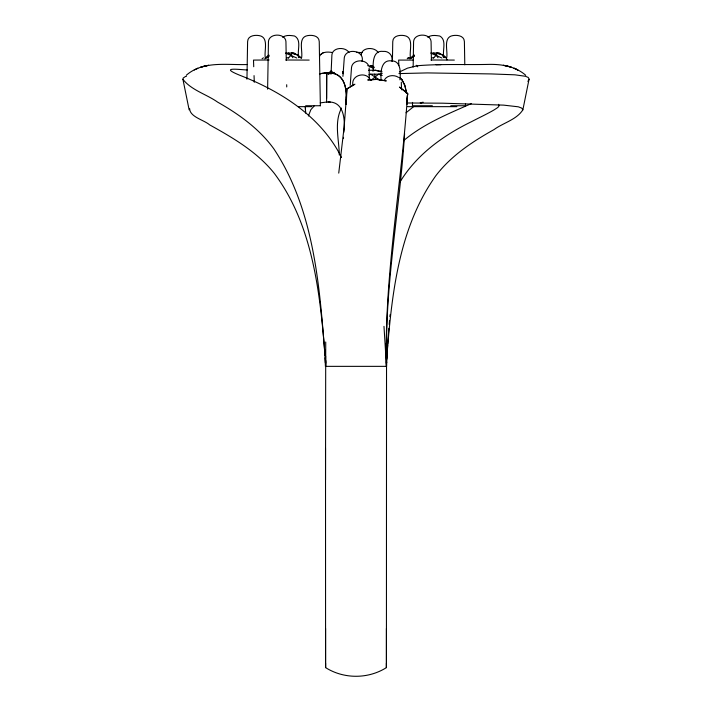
<?xml version="1.0" encoding="UTF-8"?>
<svg xmlns="http://www.w3.org/2000/svg" width="712" height="712" viewBox="0 0 712 712"><rect width="100%" height="100%" fill="white"/><g stroke="black" fill="none" stroke-linecap="round" stroke-linejoin="round"><path stroke-width="1.07" d="M325.517 479.861L325.731 342.009M320.213 102.893L326.585 102.039L326.817 72.944M386.536 356.027L386.42 667.607C368.193 679.168 343.807 679.168 325.58 667.607L325.58 663.237M386.42 663.237L386.42 667.58L386.42 628.465M325.108 357.816L325.509 366.351L325.553 356.009L325.509 366.351L386.491 366.351L386.687 362.088M386.305 361.767L386.491 366.351C384.035 274.743 401.835 184.541 407.62 93.495L399.432 87.06M386.563 354.62C385.495 280.412 399.984 207.37 404.603 133.58M246.948 79.201L247.607 41.616C247.767 35.725 254.585 34.799 259.15 35.6C269.474 37.255 263.698 51.513 265.389 58.197M267.614 89.151L268.451 41.616C268.994 32.948 285.387 32.948 285.939 41.616L286.268 60.413M343.487 72.633L342.695 73.185L342.721 71.992L343.495 72.108M342.721 71.992L342.686 72.544L343.424 72.455L343.407 73.648L343.006 72.135M392.41 61.517L392.757 41.616C392.917 35.725 399.726 34.799 404.3 35.6C414.624 37.255 408.839 51.513 410.539 58.197L414.188 55.18L413.138 57.734M412.471 105.741L412.524 102.421M413.147 67.044L413.592 41.616C414.144 32.948 430.538 32.948 431.08 41.616L431.41 60.413M446.611 58.197C448.302 51.513 442.526 37.255 452.85 35.6C457.416 34.799 464.233 35.725 464.393 41.616L464.794 64.828M346.21 99.369L345.881 104.139C348.328 91.163 344.519 70.711 327.039 72.944M345.881 104.139C346.486 93.388 347.118 76.282 333.305 73.55M325.455 356.57L325.509 366.351L325.758 360.495M343.762 132.441C345.311 120.96 344.466 101.095 328.072 102.039M325.509 366.351L325.695 361.767M331.044 73.959L331.908 54.797C332.727 47.019 345.658 46.654 348.987 52.572M386.652 362.764L387.123 353.544M386.83 359.177L387.631 345.008M343.442 138.591L343.513 137.318M387.221 352.022C392.072 291.368 399.539 226.612 435.842 175.722C451.061 155.759 472.385 141.652 494.057 129.566C503.188 122.865 516.636 119.696 522.866 109.835L529.105 78.97L528.206 77.439L525.563 76.3L514.936 74.822L491.316 73.932L427.423 72.918L398.934 73.594M353.01 85.6C350.357 75.347 365.612 70.915 370.169 79.441M387.702 343.949L388.85 328.321M407.531 94.821L407.62 93.495L399.841 87.336M346.148 100.321L346.397 96.512M346.335 97.464L346.904 88.893L354.941 84.194M346.148 104.077L346.904 88.893L354.033 84.648M406.944 103.471L406.899 104.139L407.22 99.475M407.202 99.707L407.469 95.746M407.246 98.772L407.567 94.269M345.952 103.187L344.101 127.457L338.743 173.114M407.059 101.416L406.881 104.05L407.62 93.495L407.433 96.138M342.926 76.406L344.288 57.681C345.854 47.49 365.149 50.374 362.034 61.392M373.239 70.773C372.874 63.76 372.59 49.974 383.118 51.406C388.645 50.712 393.229 55.678 391.947 61.241M350.197 85.387L351.541 67.231C352.68 59.505 364.945 58.829 368.344 65.086M381.125 79.958C380.413 72.722 381 59.354 391.493 60.885C401.292 60.636 400.607 73.22 399.93 79.842M389.179 324.405L389.526 320.507M324.779 352.022C319.768 290.549 312.372 224.467 274.414 173.514C257.361 152.074 233.287 137.977 209.675 124.885C204.059 119.954 189.801 117.017 189.641 108.633M389.891 316.618L390.087 314.677M361.1 54.815C361.918 47.037 374.841 46.672 378.17 52.59M308.394 116.003L310.859 109.675L314.499 105.625M529.069 79.335L527.868 81.417M262.078 58.74L263.449 57.832M407.22 58.74L407.958 57.895L409.631 57.832M399.85 182.272C416.271 154.905 442.935 135.609 471.211 121.823C478.962 117.774 486.937 114.107 494.493 109.675C495.881 108.544 500.848 106.506 498.48 104.326M319.448 56.471C321.646 51.495 327.805 51.709 332.308 52.537M328.01 74.119L329.202 72.393L329.496 73.122L332.584 72.143M341.573 108.064C333.901 122.357 339.117 139.659 339.304 155.1M384.524 79.762C387.319 75.036 394.279 74.52 398.578 77.421M330.884 73.817L332.335 72.321M370.916 80.349L378.57 74.173L382.326 73.256M288.235 58.019L291.252 55.18L291.982 53.026L297.812 55.18L301.505 58.215C303.178 51.531 297.367 37.264 307.7 35.6C312.274 34.799 319.083 35.725 319.243 41.616L320.373 105.741M433.377 58.019L436.403 55.18L437.123 53.026L442.962 55.18L446.647 58.215M328.472 73.915L331.614 70.604M328.401 73.452L331.036 71.832M331.534 70.666L328.713 73.176L328.73 73.861M265.754 58.019L269.038 55.18L265.353 58.215M410.904 58.019L414.188 55.18M406.018 112.781L413.378 106.836M404.647 139.783C424.361 123.559 448.16 113.84 471.291 103.649M186.286 75.258C203.107 60.547 226.834 65.201 247.153 64.534M323.15 52.75L320.765 54.415M282.7 37.362C285.975 34.621 290.719 35.458 294.617 36.018C301.986 40.121 296.966 50.579 298.675 57.094M427.85 37.362C431.116 34.621 435.86 35.458 439.758 36.018C447.127 40.121 442.116 50.579 443.825 57.094M264.757 58.9L269.154 56.239M409.898 58.9L414.295 56.239M399.405 72.001L407.513 68.138L417.179 65.798M197.073 68.628L197.856 68.254L194.269 69.954M185.182 76.709L183.224 78L182.931 79.335L189.134 109.835M368.834 74.822L370.632 74.173L378.57 74.173L382.219 75.463M329.772 72.891L332.664 72.232L332.691 73.416L329.781 73.576L329.149 72.784L329.167 73.968M185.787 76.496L186.437 76.3M332.691 73.416L333.964 73.033L333.955 72.339M372.554 70.915L375.464 70.266L381.979 71.414M321.219 73.478L319.439 73.879L324.556 73.042M321.673 73.389L325.437 72.989M368.202 79.886L377.511 79.406L386.287 80.91L375.972 79.335L367.641 79.984M446.647 59.764L447.358 59.675M417.997 65.682C441.111 63.822 464.34 64.89 487.498 64.427C500.928 63.982 515.239 66.091 525.714 75.258M374.236 67.578L372.99 66.314L369.154 66.661L373.675 68.227M423.159 102.208L420.231 102.795L421.655 103.56M324.681 73.033L325.882 72.971M356.587 52.288L362.266 52.652M325.562 72.98L326.327 72.953M325.945 72.962L332.691 73.425M406.819 102.991L442.624 103.187L503.589 105.127L518.309 106.809L521.727 108.108L522.866 109.835M440.95 64.676L436.02 64.748M334.284 72.936L326.594 72.944L326.594 98.407M285.601 53.026L293.789 53.026L297.812 55.18L301.096 58.019M430.742 53.026L438.93 53.026L442.962 55.18L446.246 58.019M286.785 57.832L288.725 57.832M431.926 57.832L433.866 57.832M269.083 59.995L253.499 60.084L253.73 66.741M285.85 59.995L309.186 60.084M413.325 60.084L398.64 60.084L398.836 65.629M430.991 59.995L454.336 60.084M368.513 70.266L375.464 70.266L379.558 71.574M326.585 102.039L330.27 102.039M305.671 105.741L320.471 105.741M412.364 105.741L432.317 105.741M450.812 105.741L465.621 105.741M298.426 106.658L311.705 106.658M407.558 106.658L456.846 106.658M367.677 65.673L372.99 66.314M247.26 69.972C239.455 69.687 218.646 66.608 239.419 75.107C280.822 91.216 321.148 116.492 341.529 157.521M408.323 57.832L409.035 58.09M506.259 65.833L503.384 65.281L511.305 67.186L507.425 66.065M431.33 53.382L441.938 58.019M286.188 53.382L296.797 58.019M370.703 65.824L373.675 67.017M371.842 66.065L373.764 66.928M436.803 53.026L438.512 53.881M291.653 53.026L293.371 53.881M442.846 56.239L444.608 57.307M370.632 74.173L379.745 80.011M433.724 53.026L436.403 55.18L438.013 57.734M288.574 53.026L291.252 55.18L292.863 57.734M399.735 77.501L401.657 79.468M399.957 77.564L402.102 80.038M438.93 53.026L440.372 54.459M293.789 53.026L295.231 54.459M416.244 65.273L417.739 66.821M401.888 79.646L405.11 86.17L406.418 93.236M402.227 80.109L404.71 84.933L406.187 91.305M442.962 55.18L444.012 57.734M297.812 55.18L298.862 57.734M182.931 79.335C191.448 90.282 206.542 94.251 217.65 102.136C238.912 114.178 259.355 128.872 273.844 148.852C313.974 209.479 319.555 285.067 324.983 355.6M374.601 74.173L375.616 79.379L375.331 77.305M406.205 91.421L406.383 92.961M383.982 326.372L386.491 366.351L386.456 356.427M324.877 353.544L325.348 362.764M305.59 112.665L305.519 111.188M305.608 112.994L305.359 107.138M305.51 111.054L305.341 106.738M254.05 75.606L254.282 82.263M401.31 82.165L401.55 89.819M369.119 68.165L369.359 78.899M331.543 72.606L331.552 73.291M330.573 72.829L330.582 73.345M386.269 343.62L386.491 366.351M465.479 103.525L465.514 105.741M286.696 84.728L286.731 86.944M325.517 448.355L325.58 667.616L325.58 628.465M203.605 66.349L200.695 67.186L208.616 65.281L203.605 66.349M517.731 69.954L514.144 68.254L517.731 69.954"/></g></svg>
